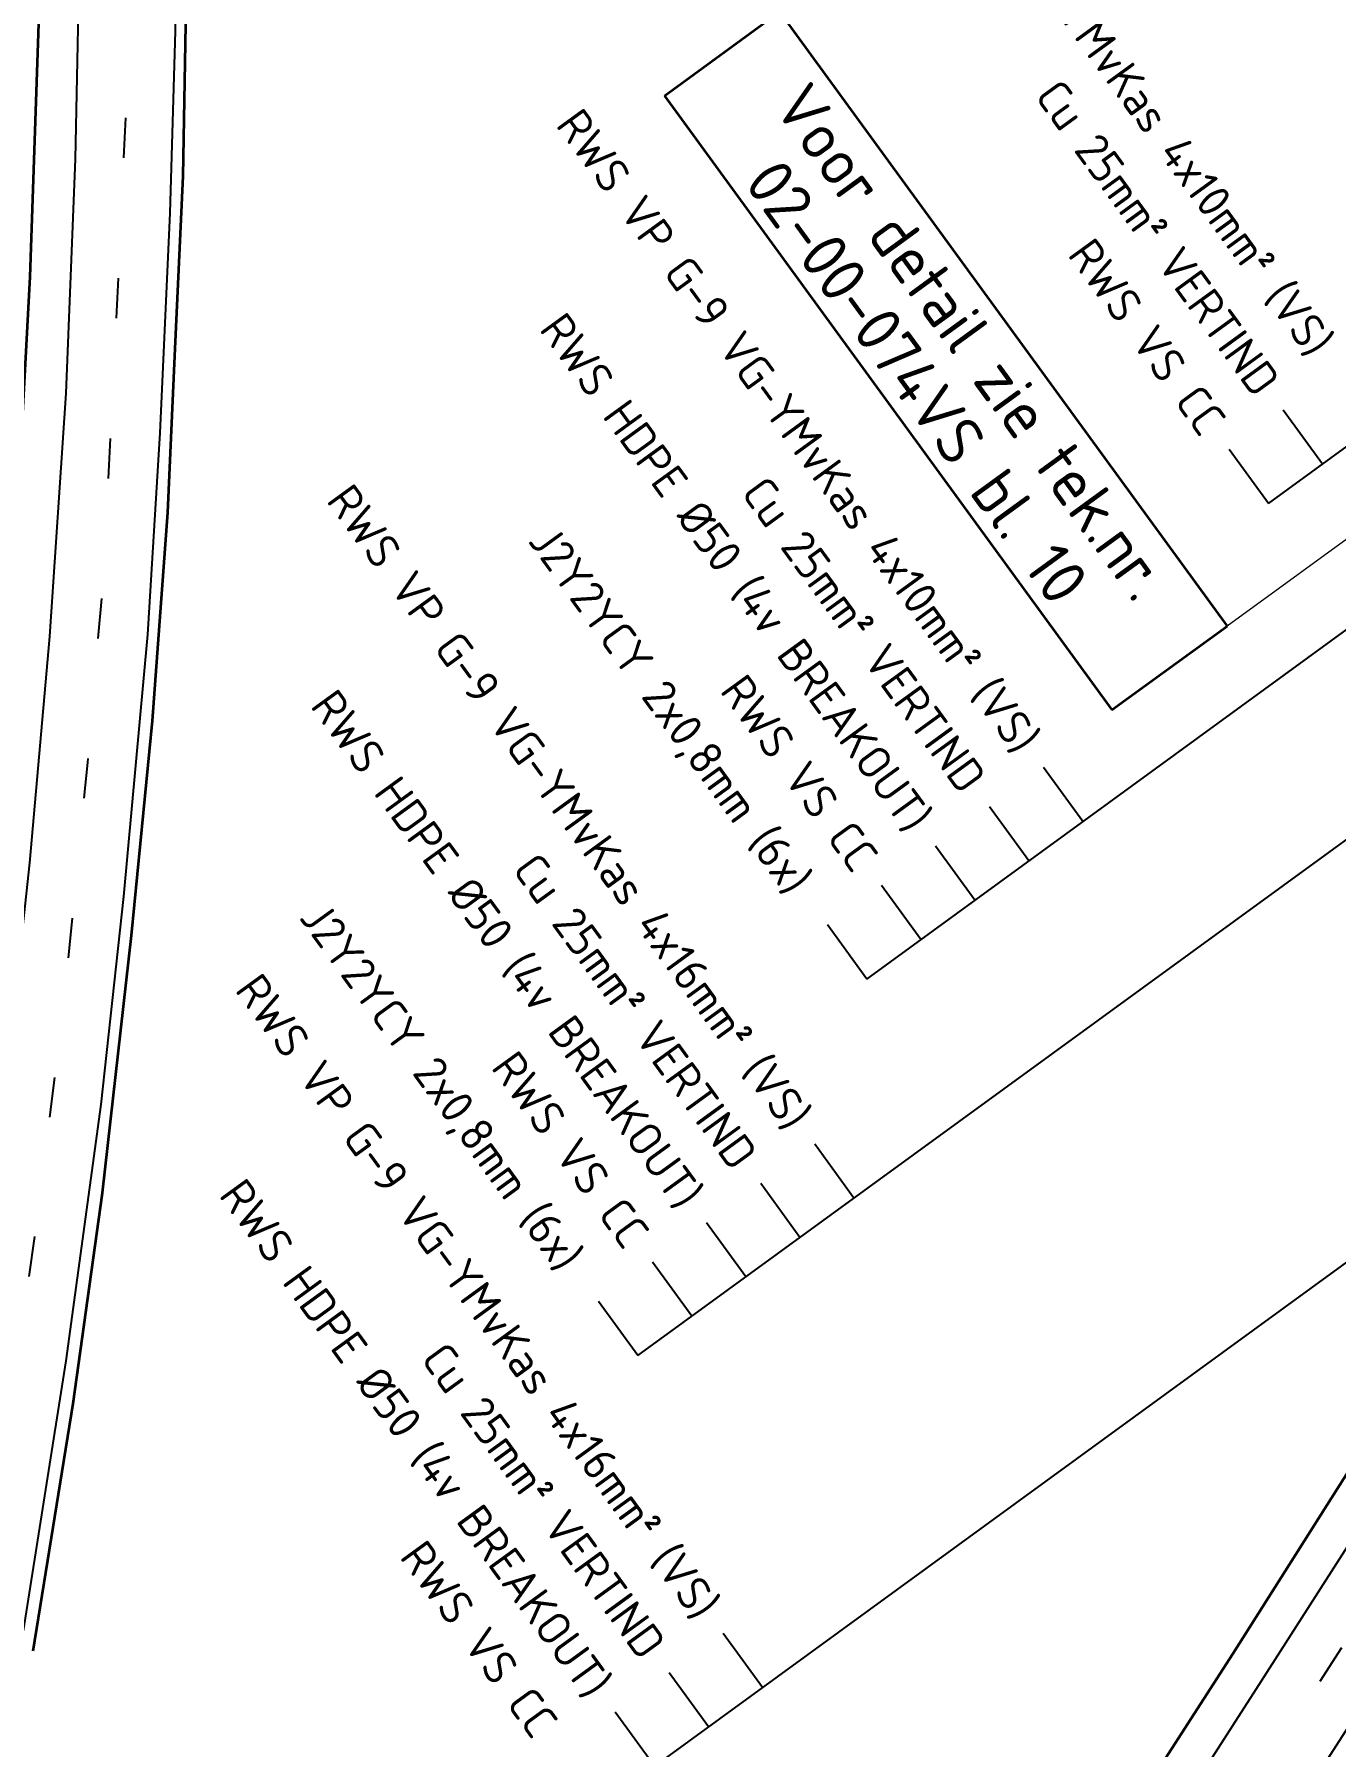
# Model space of a CAD drawing. Header units: metres. Extents: x 134219 to 139178, y 438661 to 444352.
# Drawn here: x 135219.3 to 135316.6, y 442922.2 to 443050.3 of the extents above; entities that cross this region are included whole.
import ezdxf
from ezdxf.enums import TextEntityAlignment as Align

# ---------------------------------------------------------------- set-up
doc = ezdxf.new("R2010")
doc.units = ezdxf.units.M
doc.linetypes.add('39strp', pattern=[12, 3, -9])
for name, color, linetype, lineweight in [('N-WE-KL-ET_LS_OV-T35', 3, 'Continuous', 35), ('N-WE-KL-ET_LS_OV_KABEL-G', 10, 'KL-LS-OV-N', 35), ('N-WE-KL-ET_LS_OV_KABEL-T25', 7, 'Continuous', 25), ('Utd-ondergr-bs', 8, 'Continuous', 35), ('X-XX-AL-AANPIJLING-G', 7, 'Continuous', 18), ('X-XX-AL-AANPIJLING-S', 7, 'Continuous', 25)]:
    doc.layers.add(name, color=color, linetype=linetype, lineweight=lineweight)
doc.layers.add('Utd-weg-bs', color=8, linetype='Continuous')
doc.styles.add('ISO18', font='NLCS-ISO.ttf')
doc.styles.add('NLCS-ISO', font='NLCS-ISO.ttf')
doc.linetypes.add('KL-LS-OV-N', pattern='A,4,-1,[103,NLCS.SHX,S=0.75,R=0,X=0,Y=0],-1,4,-1.5,["0V",Standard,S=1,R=0,X=0,Y=-0.5],-3', length=14.5)
doc.dimstyles.new('UTD', dxfattribs={"dimtxt": 1.8, "dimasz": 1.8, "dimexe": 0, "dimexo": 0, "dimgap": 0.5, "dimtad": 1, "dimdec": 1, "dimzin": 1, "dimdsep": 46, "dimtxsty": 'ISO18', "dimcen": 2.5, "dimclrd": 256, "dimclre": 256, "dimclrt": 1, "dimadec": 0, "dimazin": 0, "dimtfac": 1, "dimtdec": 1, "dimtmove": 0, "dimatfit": 3, "dimfxl": 0, "dimlwd": -1, "dimlwe": -1, "dimarcsym": 0})

msp = doc.modelspace()

# ---------------------------------------------------------------- linework, layer by layer
at = {"layer": 'N-WE-KL-ET_LS_OV-T35'}
for p, q in [((135266.39, 443045.66, 4.81), (135275.01, 443051.93, 4.81)), ((135275.01, 443051.92), (135308.48, 443005.98)), ((135266.4, 443045.65), (135299.86, 442999.71)), ((135299.86, 442999.71), (135308.48, 443005.98))]:
    msp.add_line(p, q, dxfattribs=at)
at = {"layer": 'N-WE-KL-ET_LS_OV_KABEL-G', "flags": 128}
msp.add_lwpolyline([(135399.05, 443017.41), (135396.96, 443011.93), (135358.99, 442949.56, -0.009221), (135306.6, 442867.57)], format="xyb", dxfattribs=at)
at = {"layer": 'Utd-ondergr-bs', "flags": 128}
for points in [[(135417.35, 443107.56), (135415.6, 443104.37), (135416.99, 443103.52), (135403.04, 443080.44), (135390.06, 443059.54), (135388.92, 443060.27), (135386.12, 443055.5), (135386.66, 443055.08), (135374.25, 443035.15), (135373.61, 443035.54), (135370.81, 443031.07), (135371.96, 443030.24), (135361.4, 443013.31), (135361.84, 443013.01), (135345.83, 442987.23), (135327.24, 442958.05), (135308.92, 442929.11), (135290.17, 442900), (135266.75, 442863.98), (135249.17, 442837.17), (135233.69, 442813.5), (135217.65, 442789.28)], [(135219.18, 442929.32), (135222.17, 442947.84), (135224.35, 442963.59), (135226.53, 442982.85), (135228.11, 442998.89), (135229.25, 443014.49), (135229.76, 443026.21), (135230.38, 443039.63), (135230.59, 443050.98), (135230.69, 443065.4), (135230.64, 443076.61), (135230.5, 443087.45), (135230.12, 443099.51)], [(135158.89, 442762.12), (135163.83, 442774.22), (135169.02, 442787.77), (135175.75, 442806.02), (135181.52, 442823.39), (135186.96, 442841.2), (135191.84, 442858.44), (135196.33, 442875.45), (135200.43, 442892.46), (135203.28, 442905.99), (135206.55, 442923.02), (135208.8, 442935.48), (135211.51, 442953.14), (135213.34, 442966.35), (135214.95, 442980.63), (135216.58, 442995.54), (135217.98, 443013.97), (135218.96, 443032.11), (135219.61, 443051.79), (135219.79, 443066.61), (135219.74, 443078.58), (135219.38, 443093.5)]]:
    msp.add_lwpolyline(points, dxfattribs=at)
at = {"layer": 'Utd-weg-bs', "flags": 128}
for points in [[(135422.47, 443105.83), (135407.44, 443081.16), (135391.73, 443055.5), (135376.42, 443030.75), (135359.63, 443003.73), (135343.24, 442977.48), (135327.35, 442952.56), (135310.62, 442926.44), (135296.43, 442904.35), (135280.97, 442880.41), (135264.29, 442854.83), (135247.42, 442829.09), (135231.78, 442805.34), (135218.78, 442785.72), (135203.47, 442762.86), (135189.52, 442742.18), (135177.12, 442723.85), (135163.09, 442703.24)], [(135427.21, 443099.66), (135410.45, 443072.18), (135394.73, 443046.44), (135379.98, 443022.59), (135361.77, 442993.3), (135341.9, 442961.79), (135323.59, 442933.08), (135303.14, 442901.24), (135282.77, 442869.78), (135264.5, 442841.79), (135245.48, 442812.85), (135227.03, 442784.99), (135207.29, 442755.42), (135188.25, 442727.29), (135176.98, 442710.64)], [(135218.45, 442930.82), (135221.63, 442951.01), (135224.26, 442970.19), (135225.96, 442985.75), (135227.76, 443005.36), (135228.67, 443020.45), (135229.42, 443036.86), (135229.81, 443050.5), (135230.01, 443067.7), (135229.83, 443082.23), (135229.36, 443099.08)], [(135123.74, 442682.28), (135129.67, 442693.27), (135138.23, 442709.72), (135144.69, 442722.83), (135152.88, 442740.35), (135161.89, 442760.95), (135170.09, 442781.75), (135177.38, 442801.8), (135183.71, 442820.33), (135190.73, 442843.1), (135195.94, 442861.76), (135200.84, 442881.28), (135204.89, 442898.75), (135208.94, 442919.04), (135211.88, 442935.37), (135214.87, 442954.69), (135217.07, 442971.11), (135218.93, 442988.28), (135220.43, 443005.21), (135221.63, 443023.4), (135222.35, 443040.92), (135222.71, 443059.34), (135222.73, 443076.97), (135222.25, 443095.1)]]:
    msp.add_lwpolyline(points, dxfattribs=at)
at = {"layer": 'Utd-weg-bs', "linetype": '39strp', "flags": 128}
for points in [[(135424.85, 443102.73), (135410.37, 443079.02), (135395.25, 443054.32), (135378.13, 443026.58), (135361.3, 442999.56), (135345.58, 442974.37), (135328.33, 442947.26), (135312.9, 442923.08), (135295.11, 442895.52), (135282.18, 442875.59), (135265.76, 442850.31), (135248.7, 442824.32), (135232.23, 442799.4), (135218.46, 442778.67), (135200.16, 442751.47), (135184.19, 442727.7), (135170.08, 442706.97)], [(135129.36, 442685.28), (135136.57, 442698.59), (135143.87, 442712.82), (135152.5, 442730.88), (135159.09, 442745.5), (135166.5, 442762.84), (135172.87, 442778.83), (135179.63, 442797.06), (135184.99, 442812.77), (135191.17, 442831.74), (135195.69, 442847.3), (135200.93, 442866.66), (135204.74, 442881.99), (135209.18, 442901.41), (135212.35, 442917.77), (135215.68, 442935.43), (135217.71, 442949.07), (135219.6, 442962.56), (135221.48, 442977.79), (135223.26, 442995.79), (135224.37, 443008.87), (135225.28, 443026.22), (135226.13, 443044.74), (135226.29, 443062.7), (135226.24, 443081.2), (135225.79, 443097.09)]]:
    msp.add_lwpolyline(points, dxfattribs=at)
at = {"layer": 'X-XX-AL-AANPIJLING-S'}
for p, q in [((135311.57, 443015.16), (135355.73, 443047.32)), ((135281.52, 442979.58), (135365.84, 443041)), ((135264.4, 442951.41), (135377.5, 443033.78)), ((135315.61, 443018.1), (135312.67, 443022.14)), ((135311.57, 443015.16), (135308.63, 443019.2)), ((135297.69, 442991.36), (135294.75, 442995.4)), ((135293.65, 442988.42), (135290.7, 442992.46)), ((135289.61, 442985.47), (135286.66, 442989.51)), ((135285.56, 442982.53), (135282.62, 442986.57)), ((135281.52, 442979.58), (135278.58, 442983.63)), ((135280.57, 442963.19), (135277.63, 442967.23)), ((135276.53, 442960.24), (135273.59, 442964.29)), ((135272.49, 442957.3), (135269.54, 442961.34)), ((135268.45, 442954.36), (135265.5, 442958.4)), ((135264.4, 442951.41), (135261.46, 442955.45)), ((135273.73, 442926.58), (135270.79, 442930.62)), ((135269.69, 442923.64), (135266.74, 442927.68)), ((135265.65, 442920.69), (135262.7, 442924.73))]:
    msp.add_line(p, q, dxfattribs=at)
msp.add_lwpolyline([(135388.7, 443025.31), (135365.86, 442993.68), (135261.6, 442917.75)], dxfattribs=at)

# ---------------------------------------------------------------- texts
at = {"layer": 'N-WE-KL-ET_LS_OV-T35', "style": 'NLCS-ISO'}
for s, p in [('Voor detail zie tek.nr.', (135288, 443026.22)), ('02-00-074VS bl. 10', (135283.86, 443023.21))]:
    msp.add_text(s, height=3.5, rotation=306.066, dxfattribs=at).set_placement(p, align=Align.CENTER)
at = {"layer": 'N-WE-KL-ET_LS_OV_KABEL-T25', "style": 'NLCS-ISO'}
for s, p in [('RWS VP G-9 VG-YMvKas 4x10mm² (VS)', (135315.58, 443026.64)), ('Cu 25mm² VERTIND', (135311.54, 443023.69)), ('RWS VP G-9 VG-YMvKas 4x10mm² (VS)', (135293.61, 442996.95)), ('RWS VS CC', (135307.5, 443020.75)), ('RWS HDPE Ø50 (4v BREAKOUT)', (135285.53, 442991.07)), ('RWS VP G-9 VG-YMvKas 4x16mm² (VS)', (135276.5, 442968.78)), ('Cu 25mm² VERTIND', (135289.57, 442994.01)), ('J2Y2YCY 2x0,8mm (6x) ', (135277.45, 442985.18)), ('RWS HDPE Ø50 (4v BREAKOUT)', (135268.41, 442962.89)), ('RWS VS CC', (135281.49, 442988.12)), ('Cu 25mm² VERTIND', (135272.46, 442965.84)), ('J2Y2YCY 2x0,8mm (6x) ', (135260.33, 442957.01)), ('RWS VP G-9 VG-YMvKas 4x16mm² (VS)', (135269.66, 442932.17)), ('RWS VS CC', (135264.37, 442959.95)), ('RWS HDPE Ø50 (4v BREAKOUT)', (135261.57, 442926.29)), ('Cu 25mm² VERTIND', (135265.61, 442929.23)), ('RWS VS CC', (135257.53, 442923.34))]:
    msp.add_text(s, height=2.5, rotation=306.066, dxfattribs=at).set_placement(p, align=Align.MIDDLE_RIGHT)

# ---------------------------------------------------------------- leaders
at = {"layer": 'X-XX-AL-AANPIJLING-G'}
msp.add_leader([(135354.83, 443039.74), (135308.48, 443005.98)], dimstyle='UTD', override={"dimasz": 3.5, "dimfxl": 0}, dxfattribs=at)

doc.saveas('drawing.dxf')
